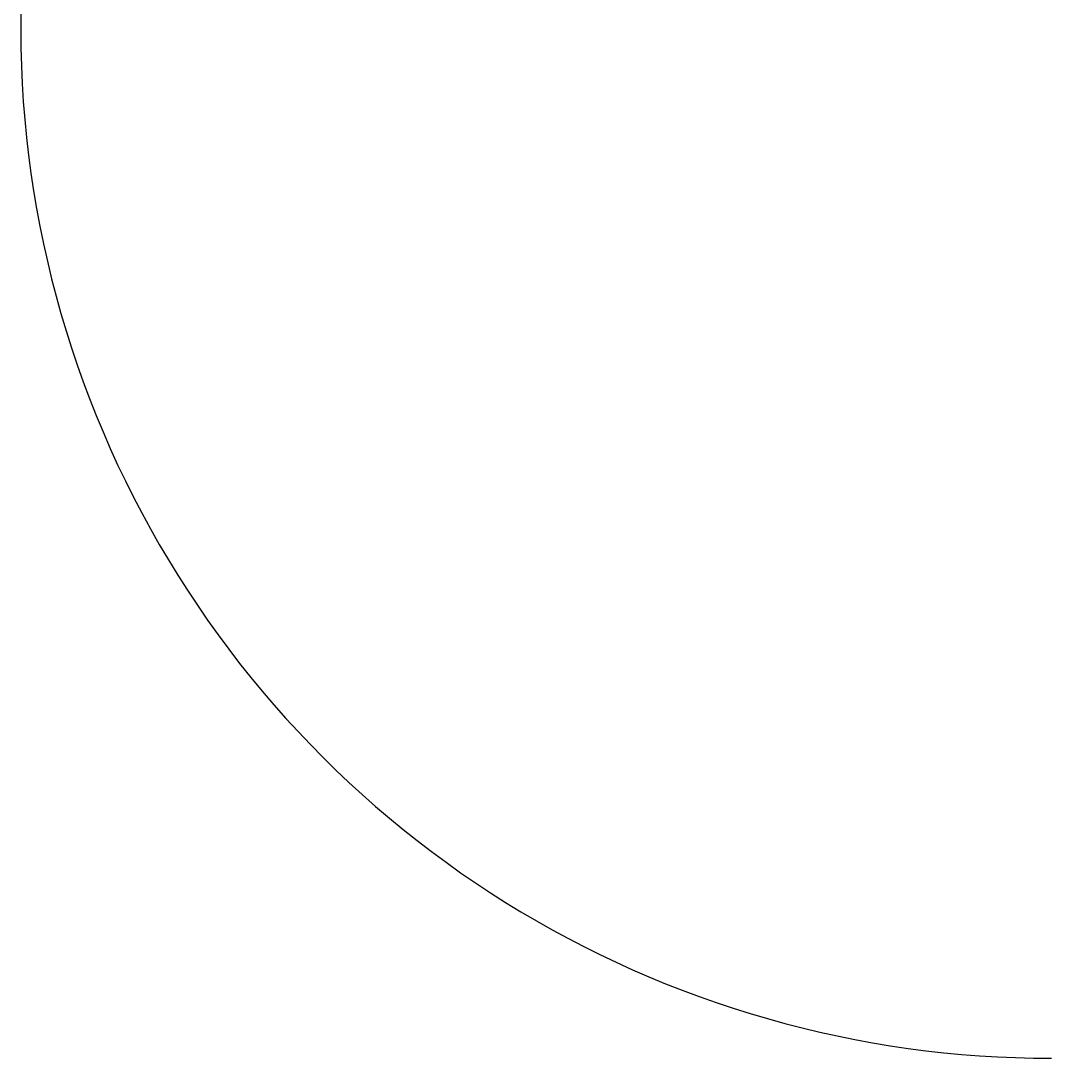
# Model space of a CAD drawing. Extents: x -7969574682030 to 12623199112121, y -20326424137810 to 266349656341.
# Drawn here: x -7969574682030 to 2326812214993, y -20326424137810 to -9951096761737 of the extents above; entities that cross this region are included whole.
import ezdxf

# ---------------------------------------------------------------- set-up
doc = ezdxf.new("R2010")
doc.units = 0

msp = doc.modelspace()

# ---------------------------------------------------------------- linework, layer by layer
at = {"layer": '5'}
for p, q in [((-7968196875783.022461, -9861247566529.777344), (-7969574682030.129883, -10040945956943.960938)), ((-7969574682030.129883, -10040945956943.960938), (-7967816109085.026367, -10220641024457.509766)), ((-7967816109085.026367, -10220641024457.509766), (-7962921692626.071289, -10400278032212.117188)), ((-7962921692626.071289, -10400278032212.117188), (-7954892923539.926758, -10579802261035.037109)), ((-7954892923539.926758, -10579802261035.037109), (-7943732247467.43457, -10759159026107.078125)), ((-7943732247467.43457, -10759159026107.078125), (-7929443064058.641602, -10938293693620.132812)), ((-7929443064058.641602, -10938293693620.132812), (-7912029725937.239258, -11117151697419.158203)), ((-7912029725937.239258, -11117151697419.158203), (-7891497537374.702148, -11295678555623.560547)), ((-7891497537374.702148, -11295678555623.560547), (-7867852752674.571289, -11473819887222.902344)), ((-7867852752674.571289, -11473819887222.902344), (-7841102574267.313477, -11651521428641.886719)), ((-7841102574267.313477, -11651521428641.886719), (-7811255150516.40918, -11828729050269.558594)), ((-7811255150516.40918, -11828729050269.558594), (-7778319573236.270508, -12005388772947.724609)), ((-7778319573236.270508, -12005388772947.724609), (-7742305874922.791992, -12181446784413.515625)), ((-7742305874922.791992, -12181446784413.515625), (-7703225025697.352539, -12356849455691.123047)), ((-7703225025697.352539, -12356849455691.123047), (-7661088929965.209961, -12531543357427.716797)), ((-7661088929965.209961, -12531543357427.716797), (-7615910422789.305664, -12705475276168.525391)), ((-7615910422789.305664, -12705475276168.525391), (-7567703265980.581055, -12878592230566.185547)), ((-7567703265980.581055, -12878592230566.185547), (-7516482143905.993164, -13050841487519.365234)), ((-7516482143905.993164, -13050841487519.365234), (-7462262659015.514648, -13222170578235.78125)), ((-7462262659015.514648, -13222170578235.78125), (-7405061327089.479492, -13392527314214.697266)), ((-7405061327089.479492, -13392527314214.697266), (-7344895572207.71582, -13561859803144.050781)), ((-7344895572207.71582, -13561859803144.050781), (-7281783721441.999023, -13730116464707.355469)), ((-7281783721441.999023, -13730116464707.355469), (-7215744999273.450195, -13897246046295.558594)), ((-7215744999273.450195, -13897246046295.558594), (-7146799521736.573242, -14063197638619.087891)), ((-7146799521736.573242, -14063197638619.087891), (-7074968290291.71582, -14227920691215.310547)), ((-7074968290291.71582, -14227920691215.310547), (-7000273185427.821289, -14391365027846.697266)), ((-7000273185427.821289, -14391365027846.697266), (-6922736959997.420898, -14553480861784.992188)), ((-6922736959997.420898, -14553480861784.992188), (-6842383232285.887695, -14714218810976.722656)), ((-6842383232285.887695, -14714218810976.722656), (-6759236478817.088867, -14873529913085.460938)), ((-6759236478817.088867, -14873529913085.460938), (-6673322026897.59082, -15031365640406.226562)), ((-6673322026897.59082, -15031365640406.226562), (-6584666046901.719727, -15187677914647.484375)), ((-6584666046901.719727, -15187677914647.484375), (-6493295544299.81543, -15342419121576.273438)), ((-6493295544299.81543, -15342419121576.273438), (-6399238351432.094727, -15495542125521.945312)), ((-6399238351432.094727, -15495542125521.945312), (-6302523119030.658203, -15647000283734.167969)), ((-6302523119030.658203, -15647000283734.167969), (-6203179307492.195312, -15796747460590.738281)), ((-6203179307492.195312, -15796747460590.738281), (-6101237177904.068359, -15944738041650.953125)), ((-6101237177904.068359, -15944738041650.953125), (-5996727782826.483398, -16090926947550.203125)), ((-5996727782826.483398, -16090926947550.203125), (-5889682956833.588867, -16235269647731.589844)), ((-5889682956833.588867, -16235269647731.589844), (-5780135306816.34668, -16377722174010.355469)), ((-5780135306816.34668, -16377722174010.355469), (-5668118202050.166016, -16518241133967.027344)), ((-5668118202050.166016, -16518241133967.027344), (-5553665764030.291992, -16656783724165.167969)), ((-5553665764030.291992, -16656783724165.167969), (-5436812856078.071289, -16793307743189.705078)), ((-5436812856078.071289, -16793307743189.705078), (-5317595072721.246094, -16927771604501.910156)), ((-5317595072721.246094, -16927771604501.910156), (-5196048728851.516602, -17060134349107.042969)), ((-5196048728851.516602, -17060134349107.042969), (-5072210848662.670898, -17190355658030.873047)), ((-5072210848662.670898, -17190355658030.873047), (-4946119154372.658203, -17318395864601.21875)), ((-4946119154372.658203, -17318395864601.21875), (-4817812054733.039062, -17444215966530.804688)), ((-4817812054733.039062, -17444215966530.804688), (-4687328633329.301758, -17567777637797.734375)), ((-4687328633329.301758, -17567777637797.734375), (-4554708636675.626953, -17689043240319.976562)), ((-4554708636675.626953, -17689043240319.976562), (-4419992462107.714844, -17807975835420.269531)), ((-4419992462107.714844, -17807975835420.269531), (-4283221145477.365234, -17924539195078.023438)), ((-4283221145477.365234, -17924539195078.023438), (-4144436348652.555664, -18038697812964.710938)), ((-4144436348652.555664, -18038697812964.710938), (-4003680346826.837891, -18150416915259.445312)), ((-4003680346826.837891, -18150416915259.445312), (-3860996015641.90332, -18259662471241.417969)), ((-3860996015641.90332, -18259662471241.417969), (-3716426818127.245117, -18366401203655.992188)), ((-3716426818127.245117, -18366401203655.992188), (-3570016791460.899414, -18470600598851.273438)), ((-3570016791460.899414, -18470600598851.273438), (-3421810533555.293945, -18572228916682.082031)), ((-3421810533555.293945, -18572228916682.082031), (-3271853189472.295898, -18671255200178.3125)), ((-3271853189472.295898, -18671255200178.3125), (-3120190437671.580078, -18767649284974.71875)), ((-3120190437671.580078, -18767649284974.71875), (-2966868476096.536133, -18861381808499.289062)), ((-2966868476096.536133, -18861381808499.289062), (-2811934008101.924805, -18952424218917.339844)), ((-2811934008101.924805, -18952424218917.339844), (-2655434228227.579102, -19040748783828.714844)), ((-2655434228227.579102, -19040748783828.714844), (-2497416807822.498047, -19126328598715.324219)), ((-2497416807822.498047, -19126328598715.324219), (-2337929880523.685547, -19209137595136.523438)), ((-2337929880523.685547, -19209137595136.523438), (-2177022027594.181641, -19289150548669.808594)), ((-2177022027594.181641, -19289150548669.808594), (-2014742263124.739746, -19366343086594.4375)), ((-2014742263124.739746, -19366343086594.4375), (-1851140019103.655762, -19440691695315.570312)), ((-1851140019103.655762, -19440691695315.570312), (-1686265130359.30957, -19512173727526.761719)), ((-1686265130359.30957, -19512173727526.761719), (-1520167819379.992188, -19580767409108.539062)), ((-1520167819379.992188, -19580767409108.539062), (-1352898681015.648438, -19646451845761.011719)), ((-1352898681015.648438, -19646451845761.011719), (-1184508667066.197754, -19709207029368.476562)), ((-1184508667066.197754, -19709207029368.476562), (-1015049070761.119629, -19769013844094.078125)), ((-1015049070761.119629, -19769013844094.078125), (-844571511135.041016, -19825854072202.6875)), ((-844571511135.041016, -19825854072202.6875), (-673127917304.077148, -19879710399610.210938)), ((-673127917304.077148, -19879710399610.210938), (-500770512647.72168, -19930566421157.59375)), ((-500770512647.72168, -19930566421157.59375), (-327551798901.096191, -19978406645608.019531)), ((-327551798901.096191, -19978406645608.019531), (-153524540162.415527, -20023216500365.679688)), ((-153524540162.415527, -20023216500365.679688), (21258253179.467773, -20064982335914.742188)), ((21258253179.467773, -20064982335914.742188), (196743340592.543213, -20103691429977.09375)), ((196743340592.543213, -20103691429977.09375), (372877267619.221191, -20139331991387.699219)), ((372877267619.221191, -20139331991387.699219), (549606382159.082275, -20171893163686.300781)), ((549606382159.082275, -20171893163686.300781), (726876850811.823242, -20201365028424.390625)), ((726876850811.823242, -20201365028424.390625), (904634675275.435059, -20227738608186.460938)), ((904634675275.435059, -20227738608186.460938), (1082825708794.606689, -20251005869324.632812)), ((1082825708794.606689, -20251005869324.632812), (1261395672654.352783, -20271159724405.773438)), ((1261395672654.352783, -20271159724405.773438), (1440290172713.834961, -20288194034370.382812)), ((1440290172713.834961, -20288194034370.382812), (1619454715975.344971, -20302103610402.632812)), ((1619454715975.344971, -20302103610402.632812), (1798834727183.39917, -20312884215510.925781)), ((1798834727183.39917, -20312884215510.925781), (1978375565448.889893, -20320532565818.5)), ((1978375565448.889893, -20320532565818.5), (2158022540893.22998, -20325046331563.773438)), ((2158022540893.22998, -20325046331563.773438), (2337720931307.419434, -20326424137809.960938))]:
    msp.add_line(p, q, dxfattribs=at)

doc.saveas('drawing.dxf')
